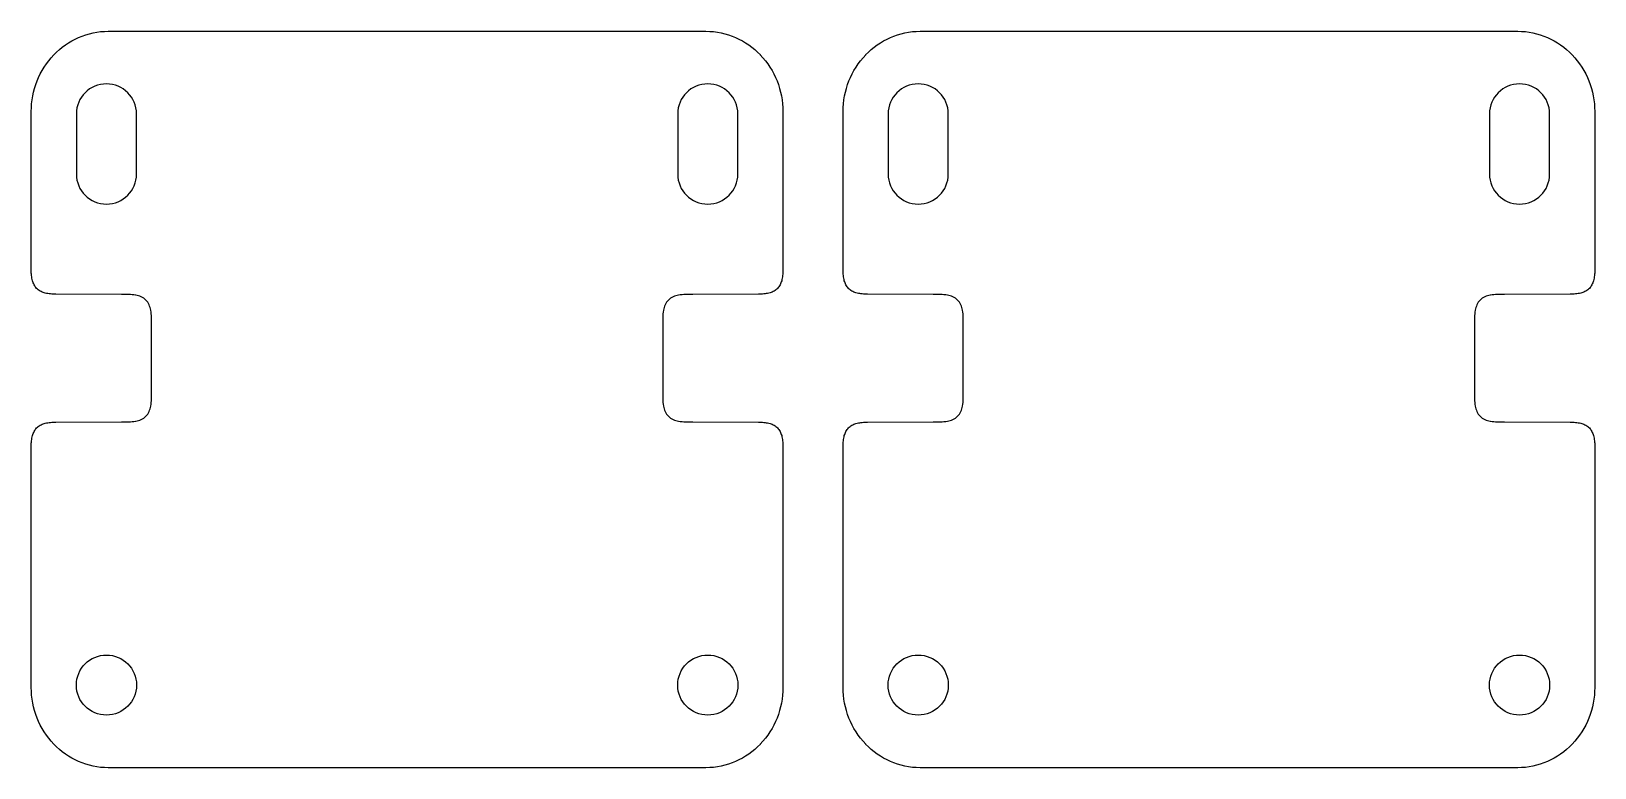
# Model space of a CAD drawing. Extents: x -1092 to -884, y 50 to 148.
import ezdxf

# ---------------------------------------------------------------- set-up
doc = ezdxf.new("R2010")
doc.units = 0
doc.layers.add('KIT', color=7, linetype='CONTINUOUS')

msp = doc.modelspace()

# ---------------------------------------------------------------- linework, layer by layer
at = {"layer": 'KIT'}
for p, q in [((-1081.76, 147.77), (-1002.24, 147.77)), ((-973.76, 147.77), (-894.24, 147.77)), ((-1092, 115.77), (-1092, 137.09)), ((-1086, 136.77), (-1086, 128.77)), ((-1078, 128.77), (-1078, 136.77)), ((-1006, 136.77), (-1006, 128.77)), ((-998, 128.77), (-998, 136.77)), ((-992, 137.09), (-992, 115.77)), ((-984, 115.77), (-984, 137.09)), ((-978, 136.77), (-978, 128.77)), ((-970, 128.77), (-970, 136.77)), ((-898, 136.77), (-898, 128.77)), ((-890, 128.77), (-890, 136.77)), ((-884, 137.09), (-884, 115.77)), ((-1080, 112.76), (-1088.73, 112.77)), ((-995.27, 112.77), (-1004, 112.76)), ((-972, 112.76), (-980.73, 112.77)), ((-887.27, 112.77), (-896, 112.76)), ((-1076, 99.78), (-1076, 108.76)), ((-1008, 108.76), (-1008, 99.78)), ((-968, 99.78), (-968, 108.76)), ((-900, 108.76), (-900, 99.78)), ((-1088.73, 95.77), (-1080, 95.78)), ((-1004, 95.78), (-995.27, 95.77)), ((-980.73, 95.77), (-972, 95.78)), ((-896, 95.78), (-887.27, 95.77)), ((-1092, 60.45), (-1092, 92.77)), ((-992, 92.77), (-992, 60.45)), ((-984, 60.45), (-984, 92.77)), ((-884, 92.77), (-884, 60.45)), ((-1002.24, 49.77), (-1081.76, 49.77)), ((-894.24, 49.77), (-973.76, 49.77))]:
    msp.add_line(p, q, dxfattribs=at)
for centre in [(-1082, 60.77), (-1002, 60.77), (-974, 60.77), (-894, 60.77)]:
    msp.add_circle(centre, 4, dxfattribs=at)
at = {"layer": 'KIT', "extrusion": (0, 0, -1)}
for centre, radius, start, end in [((1081.76, 137.93), 9.84, 66.4044, 90), ((1002.24, 137.93), 9.84, 90, 113.5956), ((973.76, 137.93), 9.84, 66.4044, 90), ((894.24, 137.93), 9.84, 90, 113.5956), ((1081.58, 137.52), 10.28, 43.8065, 66.4044), ((1002.42, 137.52), 10.28, 113.5956, 136.1935), ((973.58, 137.52), 10.28, 43.8065, 66.4044), ((894.42, 137.52), 10.28, 113.5956, 136.1935), ((1081.3, 137.26), 10.66, 21.4502, 43.8065), ((1002.7, 137.26), 10.66, 136.1935, 158.5498), ((973.3, 137.26), 10.66, 21.4502, 43.8065), ((894.7, 137.26), 10.66, 136.1935, 158.5498), ((1080.87, 137.09), 11.13, 360, 21.4502), ((1003.13, 137.09), 11.13, 158.5498, 180), ((972.87, 137.09), 11.13, 360, 21.4502), ((895.13, 137.09), 11.13, 158.5498, 180), ((1082.96, 116.3), 9.06, 352.3053, 356.6642), ((1088.19, 115.59), 3.78, 341.8893, 352.3053), ((1089.26, 115.24), 2.65, 329.4184, 341.8893), ((994.74, 115.24), 2.65, 198.1107, 210.5816), ((995.81, 115.59), 3.78, 187.6947, 198.1107), ((1001.04, 116.3), 9.06, 183.3358, 187.6947), ((974.96, 116.3), 9.06, 352.3053, 356.6642), ((980.19, 115.59), 3.78, 341.8893, 352.3053), ((981.26, 115.24), 2.65, 329.4184, 341.8893), ((886.74, 115.24), 2.65, 198.1107, 210.5816), ((887.81, 115.59), 3.78, 187.6947, 198.1107), ((893.04, 116.3), 9.06, 183.3358, 187.6947), ((1089.91, 114.86), 1.9, 312.0727, 329.4184), ((1089.85, 114.92), 1.98, 295.0902, 312.0727), ((1089.39, 115.91), 3.08, 284.1081, 295.0902), ((1089.05, 117.26), 4.46, 275.0187, 284.1081), ((1088.46, 124.04), 11.27, 271.4137, 275.0187), ((995.54, 124.04), 11.27, 264.9813, 268.5863), ((994.95, 117.26), 4.46, 255.8919, 264.9813), ((994.61, 115.91), 3.08, 244.9098, 255.8919), ((994.15, 114.92), 1.98, 227.9273, 244.9098), ((994.09, 114.86), 1.9, 210.5816, 227.9273), ((981.91, 114.86), 1.9, 312.0727, 329.4184), ((981.85, 114.92), 1.98, 295.0902, 312.0727), ((981.39, 115.91), 3.08, 284.1081, 295.0902), ((981.05, 117.26), 4.46, 275.0187, 284.1081), ((980.46, 124.04), 11.27, 271.4137, 275.0187), ((887.54, 124.04), 11.27, 264.9813, 268.5863), ((886.95, 117.26), 4.46, 255.8919, 264.9813), ((886.61, 115.91), 3.08, 244.9098, 255.8919), ((886.15, 114.92), 1.98, 227.9273, 244.9098), ((886.09, 114.86), 1.9, 210.5816, 227.9273), ((1089.05, 91.28), 4.46, 75.8919, 84.9813), ((1088.46, 84.5), 11.27, 84.9813, 88.5863), ((995.54, 84.5), 11.27, 91.4137, 95.0187), ((994.95, 91.28), 4.46, 95.0187, 104.1081), ((981.05, 91.28), 4.46, 75.8919, 84.9813), ((980.46, 84.5), 11.27, 84.9813, 88.5863), ((887.54, 84.5), 11.27, 91.4137, 95.0187), ((886.95, 91.28), 4.46, 95.0187, 104.1081), ((1088.19, 92.95), 3.78, 7.6947, 18.1107), ((1089.26, 93.3), 2.65, 18.1107, 30.5816), ((1089.91, 93.68), 1.9, 30.5816, 47.9273), ((1089.85, 93.62), 1.98, 47.9273, 64.9098), ((1089.39, 92.63), 3.08, 64.9098, 75.8919), ((994.61, 92.63), 3.08, 104.1081, 115.0902), ((994.15, 93.62), 1.98, 115.0902, 132.0727), ((994.09, 93.68), 1.9, 132.0727, 149.4184), ((994.74, 93.3), 2.65, 149.4184, 161.8893), ((995.81, 92.95), 3.78, 161.8893, 172.3053), ((980.19, 92.95), 3.78, 7.6947, 18.1107), ((981.26, 93.3), 2.65, 18.1107, 30.5816), ((981.91, 93.68), 1.9, 30.5816, 47.9273), ((981.85, 93.62), 1.98, 47.9273, 64.9098), ((981.39, 92.63), 3.08, 64.9098, 75.8919), ((886.61, 92.63), 3.08, 104.1081, 115.0902), ((886.15, 93.62), 1.98, 115.0902, 132.0727), ((886.09, 93.68), 1.9, 132.0727, 149.4184), ((886.74, 93.3), 2.65, 149.4184, 161.8893), ((887.81, 92.95), 3.78, 161.8893, 172.3053), ((1082.96, 92.24), 9.06, 3.3358, 7.6947), ((1001.04, 92.24), 9.06, 172.3053, 176.6642), ((974.96, 92.24), 9.06, 3.3358, 7.6947), ((893.04, 92.24), 9.06, 172.3053, 176.6642), ((1080.87, 60.45), 11.13, 338.5498, 360), ((1003.13, 60.45), 11.13, 180, 201.4502), ((972.87, 60.45), 11.13, 338.5498, 0), ((895.13, 60.45), 11.13, 180, 201.4502), ((1081.3, 60.28), 10.66, 316.1935, 338.5498), ((1002.7, 60.28), 10.66, 201.4502, 223.8065), ((973.3, 60.28), 10.66, 316.1935, 338.5498), ((894.7, 60.28), 10.66, 201.4502, 223.8065), ((1081.58, 60.02), 10.28, 293.5956, 316.1935), ((1002.42, 60.02), 10.28, 223.8065, 246.4044), ((973.58, 60.02), 10.28, 293.5956, 316.1935), ((894.42, 60.02), 10.28, 223.8065, 246.4044), ((1081.76, 59.61), 9.84, 270, 293.5956), ((1002.24, 59.61), 9.84, 246.4044, 270), ((973.76, 59.61), 9.84, 270, 293.5956), ((894.24, 59.61), 9.84, 246.4044, 270)]:
    msp.add_arc(centre, radius, start, end, dxfattribs=at)
at = {"layer": 'KIT'}
for centre, radius, start, end in [((-1082, 136.77), 4, 360, 180), ((-1002, 136.77), 4, 360, 180), ((-974, 136.77), 4, 360, 180), ((-894, 136.77), 4, 360, 180), ((-1082, 128.77), 4, 180, 0), ((-1002, 128.77), 4, 180, 0), ((-974, 128.77), 4, 180, 0), ((-894, 128.77), 4, 180, 0), ((-1080, 73.46), 39.3, 88.6157, 90), ((-1079.19, 106.79), 5.96, 79.5085, 88.6157), ((-1078.76, 109.15), 3.56, 67.1669, 79.5085), ((-1078.14, 110.62), 1.96, 22.8331, 67.1669), ((-1005.86, 110.62), 1.96, 112.8331, 157.1669), ((-1005.24, 109.15), 3.56, 100.4915, 112.8331), ((-1004.81, 106.79), 5.96, 91.3843, 100.4915), ((-1004, 73.46), 39.3, 90, 91.3843), ((-972, 73.46), 39.3, 88.6157, 90), ((-971.19, 106.79), 5.96, 79.5085, 88.6157), ((-970.76, 109.15), 3.56, 67.1669, 79.5085), ((-970.14, 110.62), 1.96, 22.8331, 67.1669), ((-897.86, 110.62), 1.96, 112.8331, 157.1669), ((-897.24, 109.15), 3.56, 100.4915, 112.8331), ((-896.81, 106.79), 5.96, 91.3843, 100.4915), ((-896, 73.46), 39.3, 90, 91.3843), ((-1079.61, 110), 3.56, 10.4915, 22.8331), ((-1081.97, 109.56), 5.96, 1.3843, 10.4915), ((-1002.03, 109.56), 5.96, 169.5085, 178.6157), ((-1004.39, 110), 3.56, 157.1669, 169.5085), ((-971.61, 110), 3.56, 10.4915, 22.8331), ((-973.97, 109.56), 5.96, 1.3843, 10.4915), ((-894.03, 109.56), 5.96, 169.5085, 178.6157), ((-896.39, 110), 3.56, 157.1669, 169.5085), ((-1115.3, 108.76), 39.3, 0, 1.3843), ((-968.7, 108.76), 39.3, 178.6157, 180), ((-1007.3, 108.76), 39.3, 0, 1.3843), ((-860.7, 108.76), 39.3, 178.6157, 180), ((-1079.61, 98.54), 3.56, 337.1669, 349.5085), ((-1081.97, 98.98), 5.96, 349.5085, 358.6157), ((-1115.3, 99.78), 39.3, 358.6157, 360), ((-968.7, 99.78), 39.3, 180, 181.3843), ((-1002.03, 98.98), 5.96, 181.3843, 190.4915), ((-1004.39, 98.54), 3.56, 190.4915, 202.8331), ((-971.61, 98.54), 3.56, 337.1669, 349.5085), ((-973.97, 98.98), 5.96, 349.5085, 358.6157), ((-1007.3, 99.78), 39.3, 358.6157, 360), ((-860.7, 99.78), 39.3, 180, 181.3843), ((-894.03, 98.98), 5.96, 181.3843, 190.4915), ((-896.39, 98.54), 3.56, 190.4915, 202.8331), ((-1080, 135.08), 39.3, 270, 271.3843), ((-1079.19, 101.75), 5.96, 271.3843, 280.4915), ((-1078.76, 99.39), 3.56, 280.4915, 292.8331), ((-1078.14, 97.92), 1.96, 292.8331, 337.1669), ((-1005.86, 97.92), 1.96, 202.8331, 247.1669), ((-1005.24, 99.39), 3.56, 247.1669, 259.5085), ((-1004.81, 101.75), 5.96, 259.5085, 268.6157), ((-1004, 135.08), 39.3, 268.6157, 270), ((-972, 135.08), 39.3, 270, 271.3843), ((-971.19, 101.75), 5.96, 271.3843, 280.4915), ((-970.76, 99.39), 3.56, 280.4915, 292.8331), ((-970.14, 97.92), 1.96, 292.8331, 337.1669), ((-897.86, 97.92), 1.96, 202.8331, 247.1669), ((-897.24, 99.39), 3.56, 247.1669, 259.5085), ((-896.81, 101.75), 5.96, 259.5085, 268.6157), ((-896, 135.08), 39.3, 268.6157, 270)]:
    msp.add_arc(centre, radius, start, end, dxfattribs=at)

doc.saveas('drawing.dxf')
